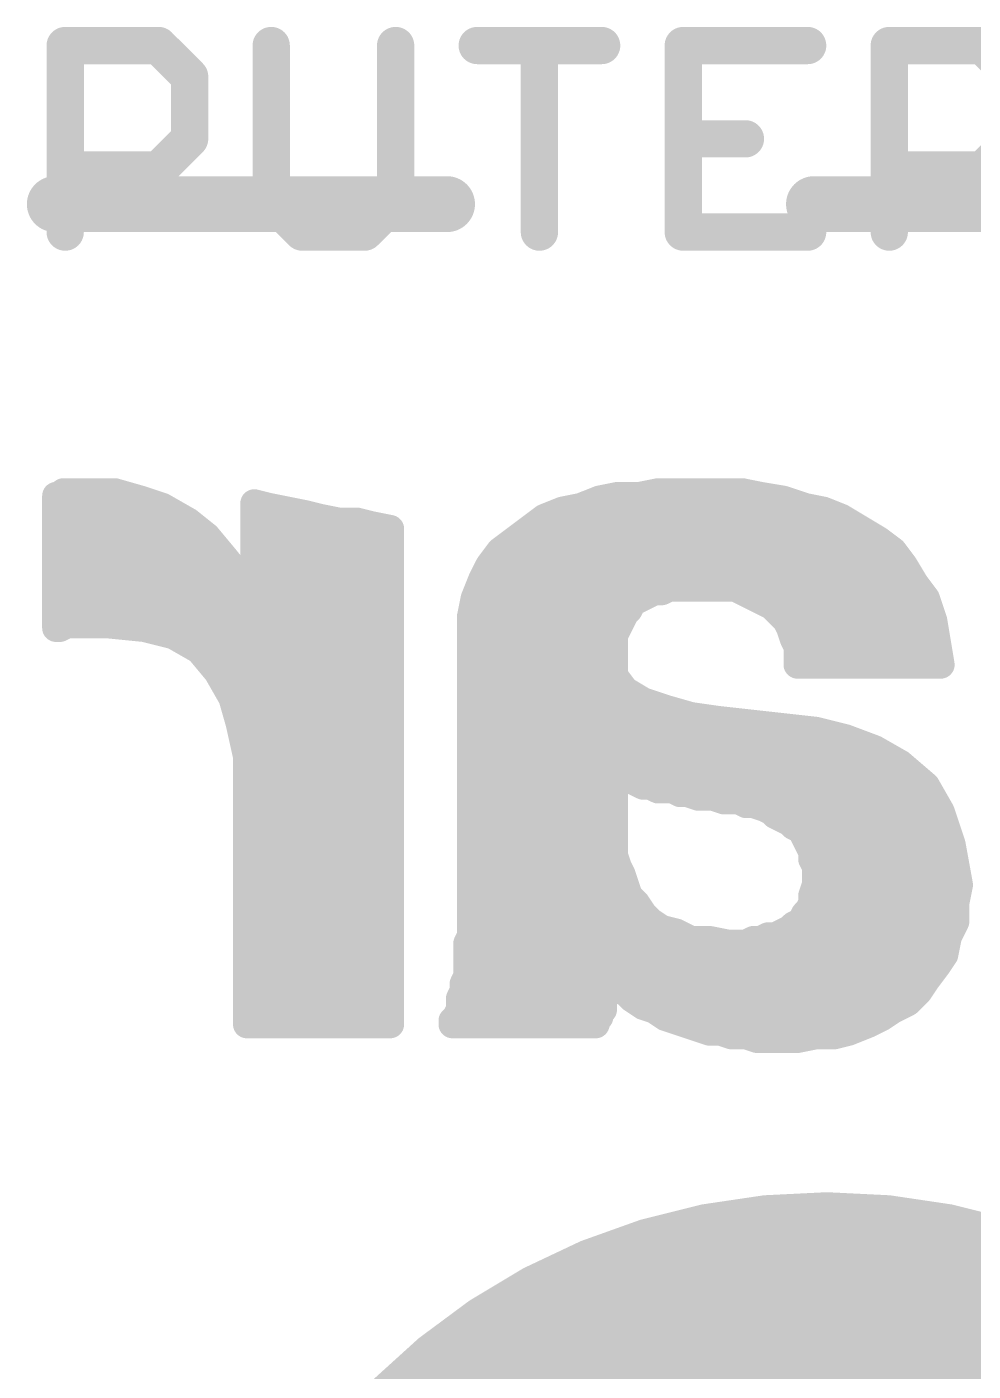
# Model space of a CAD drawing. Extents: x -38 to 69, y -24 to 44.
# Drawn here: x 17.505 to 20.083, y 21.839 to 25.502 of the extents above; entities that cross this region are included whole.
import ezdxf

# ---------------------------------------------------------------- set-up
doc = ezdxf.new("R2010")
doc.units = 0
for name, color, linetype in [('17', 110, 'CONTINUOUS'), ('21', 41, 'CONTINUOUS'), ('22', 40, 'CONTINUOUS'), ('27', 253, 'CONTINUOUS'), ('29', 253, 'CONTINUOUS'), ('30', 253, 'CONTINUOUS')]:
    doc.layers.add(name, color=color, linetype=linetype)

# ---------------------------------------------------------------- blocks, each defined once
blk = doc.blocks.new('ROUNDP')
at = {"const_width": 0.5}
blk.add_lwpolyline([(0, -0.25, 1), (0, 0.25, 1), (0, -0.25)], format="xyb", dxfattribs=at)

msp = doc.modelspace()

# ---------------------------------------------------------------- linework, layer by layer
at = {"layer": '21', "const_width": 0.1524}
for points in [[(18.65, 25.019), (17.5815, 25.019)], [(20.7185, 25.019), (19.65, 25.019)]]:
    msp.add_lwpolyline(points, dxfattribs=at)
at = {"layer": '21', "const_width": 0.0762}
for points in [[(17.5815, 25.0571, 1), (17.5815, 24.9809)], [(18.65, 24.9809, 1), (18.65, 25.0571)], [(19.65, 25.0571, 1), (19.65, 24.9809)]]:
    msp.add_lwpolyline(points, format="xyb", dxfattribs=at)
at = {"layer": '22', "const_width": 0.0762}
for points in [[(17.595, 24.224), (17.585, 24.224)], [(17.585, 24.224), (17.585, 23.864)], [(17.605, 24.234), (17.595, 24.224)], [(17.6026, 24.2316), (17.7534, 24.2316)], [(17.745, 24.234), (17.605, 24.234)], [(17.815, 24.214), (17.745, 24.234)], [(17.875, 24.194), (17.815, 24.214)], [(19.065, 24.214), (19.015, 24.194)], [(19.115, 24.224), (19.065, 24.214)], [(19.175, 24.224), (19.115, 24.224)], [(19.225, 24.234), (19.175, 24.224)], [(19.213, 24.2316), (19.467, 24.2316)], [(19.455, 24.234), (19.225, 24.234)], [(19.505, 24.224), (19.455, 24.234)], [(19.565, 24.214), (19.505, 24.224)], [(19.625, 24.194), (19.565, 24.214)], [(17.945, 24.154), (17.875, 24.194)], [(18.165, 24.194), (18.125, 24.204)], [(18.125, 24.204), (18.125, 23.934)], [(18.215, 24.184), (18.165, 24.194)], [(18.265, 24.174), (18.215, 24.184)], [(18.965, 24.184), (18.915, 24.164)], [(19.015, 24.194), (18.965, 24.184)], [(19.675, 24.184), (19.625, 24.194)], [(19.725, 24.164), (19.675, 24.184)], [(17.585, 24.1554), (17.9426, 24.1554)], [(17.995, 24.114), (17.945, 24.154)], [(18.125, 24.1554), (18.348, 24.1554)], [(18.305, 24.164), (18.265, 24.174)], [(18.355, 24.154), (18.305, 24.164)], [(18.405, 24.154), (18.355, 24.154)], [(18.445, 24.144), (18.405, 24.154)], [(18.495, 24.134), (18.445, 24.144)], [(18.915, 24.164), (18.875, 24.134)], [(18.9035, 24.1554), (19.7393, 24.1554)], [(19.775, 24.134), (19.725, 24.164)], [(18.045, 24.054), (17.995, 24.114)], [(18.495, 23.964), (18.495, 24.134)], [(18.835, 24.104), (18.795, 24.074)], [(18.875, 24.134), (18.835, 24.104)], [(19.825, 24.104), (19.775, 24.134)], [(19.865, 24.074), (19.825, 24.104)], [(17.585, 24.0792), (18.024, 24.0792)], [(18.125, 24.0792), (18.495, 24.0792)], [(18.795, 24.074), (18.765, 24.034)], [(18.8019, 24.0792), (19.8581, 24.0792)], [(19.895, 24.034), (19.865, 24.074)], [(18.085, 24.004), (18.045, 24.054)], [(18.765, 24.034), (18.745, 23.994)], [(19.925, 23.984), (19.895, 24.034)], [(17.585, 24.003), (18.0856, 24.003)], [(18.125, 23.934), (18.085, 24.004)], [(18.125, 24.003), (18.495, 24.003)], [(18.745, 23.994), (18.725, 23.944)], [(18.7495, 24.003), (19.9136, 24.003)], [(18.495, 22.784), (18.495, 23.964)], [(19.195, 23.954), (19.215, 23.964)], [(19.215, 23.964), (19.235, 23.964)], [(19.235, 23.964), (19.255, 23.974)], [(19.255, 23.974), (19.435, 23.974)], [(19.435, 23.974), (19.455, 23.964)], [(19.455, 23.964), (19.475, 23.954)], [(19.955, 23.944), (19.925, 23.984)], [(17.585, 23.9268), (18.495, 23.9268)], [(18.725, 23.944), (18.715, 23.894)], [(18.7216, 23.9268), (19.1514, 23.9268)], [(19.145, 23.914), (19.155, 23.934)], [(19.155, 23.934), (19.175, 23.944)], [(19.175, 23.944), (19.195, 23.954)], [(19.475, 23.954), (19.495, 23.944)], [(19.495, 23.944), (19.515, 23.934)], [(19.515, 23.934), (19.535, 23.924)], [(19.5294, 23.9268), (19.9607, 23.9268)], [(19.535, 23.924), (19.545, 23.914)], [(19.975, 23.884), (19.955, 23.944)], [(18.715, 23.894), (18.715, 23.024)], [(19.115, 23.864), (19.125, 23.884)], [(19.125, 23.884), (19.135, 23.904)], [(19.135, 23.904), (19.145, 23.914)], [(19.545, 23.914), (19.565, 23.894)], [(19.565, 23.894), (19.575, 23.884)], [(19.575, 23.884), (19.585, 23.864)], [(19.985, 23.824), (19.975, 23.884)], [(17.585, 23.864), (17.595, 23.864)], [(17.595, 23.864), (17.615, 23.874)], [(17.615, 23.874), (17.725, 23.874)], [(17.725, 23.874), (17.825, 23.864)], [(17.825, 23.864), (17.905, 23.844)], [(17.8786, 23.8506), (18.495, 23.8506)], [(18.715, 23.8506), (19.1083, 23.8506)], [(19.105, 23.844), (19.115, 23.864)], [(19.585, 23.864), (19.595, 23.834)], [(19.5895, 23.8506), (19.9806, 23.8506)], [(17.905, 23.844), (17.975, 23.804)], [(19.105, 23.734), (19.105, 23.844)], [(19.595, 23.834), (19.605, 23.814)], [(19.605, 23.814), (19.605, 23.764)], [(19.995, 23.764), (19.985, 23.824)], [(17.975, 23.804), (18.025, 23.744)], [(17.9997, 23.7744), (18.495, 23.7744)], [(18.715, 23.7744), (19.105, 23.7744)], [(19.605, 23.7744), (19.9933, 23.7744)], [(18.025, 23.744), (18.065, 23.674)], [(19.605, 23.764), (19.995, 23.764)], [(18.0512, 23.6982), (18.495, 23.6982)], [(18.715, 23.6982), (19.1319, 23.6982)], [(19.135, 23.694), (19.105, 23.734)], [(18.065, 23.674), (18.085, 23.604)], [(19.185, 23.664), (19.135, 23.694)], [(19.245, 23.644), (19.185, 23.664)], [(19.315, 23.624), (19.245, 23.644)], [(18.0799, 23.622), (18.495, 23.622)], [(18.085, 23.604), (18.105, 23.514)], [(18.715, 23.622), (19.3145, 23.622)], [(19.315, 23.624), (19.265, 23.424)], [(19.265, 23.424), (19.315, 23.624)], [(19.3145, 23.622), (19.329, 23.622)], [(19.385, 23.614), (19.315, 23.624)], [(19.475, 23.604), (19.385, 23.614)], [(19.565, 23.594), (19.475, 23.604)], [(19.485, 23.384), (19.565, 23.594)], [(19.565, 23.594), (19.485, 23.384)], [(19.655, 23.584), (19.565, 23.594)], [(19.735, 23.564), (19.655, 23.584)], [(19.815, 23.534), (19.735, 23.564)], [(18.0979, 23.5458), (18.495, 23.5458)], [(18.715, 23.5458), (19.2955, 23.5458)], [(19.2955, 23.5458), (19.5466, 23.5458)], [(19.5466, 23.5458), (19.7835, 23.5458)], [(19.885, 23.494), (19.815, 23.534)], [(18.105, 23.514), (18.105, 22.784)], [(19.955, 23.434), (19.885, 23.494)], [(18.105, 23.4696), (18.495, 23.4696)], [(18.715, 23.4696), (19.105, 23.4696)], [(19.105, 23.244), (19.105, 23.474)], [(19.105, 23.474), (19.115, 23.464)], [(19.1094, 23.4696), (19.2764, 23.4696)], [(19.115, 23.464), (19.125, 23.454)], [(19.125, 23.454), (19.145, 23.454)], [(19.145, 23.454), (19.165, 23.444)], [(19.165, 23.444), (19.185, 23.434)], [(19.2764, 23.4696), (19.5176, 23.4696)], [(19.5176, 23.4696), (19.9135, 23.4696)], [(19.185, 23.434), (19.205, 23.434)], [(19.205, 23.434), (19.225, 23.424)], [(19.225, 23.424), (19.265, 23.424)], [(19.265, 23.424), (19.285, 23.414)], [(19.285, 23.414), (19.305, 23.414)], [(19.305, 23.414), (19.335, 23.404)], [(19.995, 23.364), (19.955, 23.434)], [(18.105, 23.3934), (18.495, 23.3934)], [(18.715, 23.3934), (19.105, 23.3934)], [(19.335, 23.404), (19.375, 23.404)], [(19.375, 23.404), (19.405, 23.394)], [(19.405, 23.394), (19.445, 23.394)], [(19.445, 23.394), (19.465, 23.384)], [(19.4462, 23.3934), (19.4886, 23.3934)], [(19.465, 23.384), (19.485, 23.384)], [(19.485, 23.384), (19.515, 23.374)], [(19.4886, 23.3934), (19.9782, 23.3934)], [(19.515, 23.374), (19.535, 23.364)], [(19.535, 23.364), (19.545, 23.354)], [(19.545, 23.354), (19.565, 23.344)], [(19.565, 23.344), (19.585, 23.334)], [(19.585, 23.334), (19.595, 23.324)], [(20.025, 23.274), (19.995, 23.364)], [(18.105, 23.3172), (18.495, 23.3172)], [(18.715, 23.3172), (19.105, 23.3172)], [(19.595, 23.324), (19.615, 23.314)], [(19.6086, 23.3172), (20.0106, 23.3172)], [(19.615, 23.314), (19.625, 23.294)], [(19.625, 23.294), (19.635, 23.274)], [(19.635, 23.274), (19.645, 23.254)], [(20.045, 23.164), (20.025, 23.274)], [(18.105, 23.241), (18.495, 23.241)], [(18.715, 23.241), (19.106, 23.241)], [(19.115, 23.214), (19.105, 23.244)], [(19.645, 23.254), (19.645, 23.234)], [(19.645, 23.241), (20.031, 23.241)], [(19.645, 23.234), (19.655, 23.214)], [(19.125, 23.194), (19.115, 23.214)], [(19.135, 23.164), (19.125, 23.194)], [(19.655, 23.214), (19.655, 23.164)], [(18.105, 23.1648), (18.495, 23.1648)], [(18.715, 23.1648), (19.1347, 23.1648)], [(19.145, 23.134), (19.135, 23.164)], [(19.655, 23.164), (19.645, 23.134)], [(19.655, 23.1648), (20.0449, 23.1648)], [(20.035, 23.114), (20.045, 23.164)], [(19.165, 23.114), (19.145, 23.134)], [(19.185, 23.084), (19.165, 23.114)], [(19.645, 23.114), (19.635, 23.094)], [(19.645, 23.134), (19.645, 23.114)], [(20.035, 23.064), (20.035, 23.114)], [(18.105, 23.0886), (18.495, 23.0886)], [(18.715, 23.0886), (19.1819, 23.0886)], [(19.205, 23.064), (19.185, 23.084)], [(19.625, 23.084), (19.615, 23.064)], [(19.635, 23.094), (19.625, 23.084)], [(19.6296, 23.0886), (20.035, 23.0886)], [(19.235, 23.044), (19.205, 23.064)], [(19.275, 23.034), (19.235, 23.044)], [(19.585, 23.044), (19.565, 23.034)], [(19.595, 23.054), (19.585, 23.044)], [(19.615, 23.064), (19.595, 23.054)], [(20.015, 23.024), (20.035, 23.064)], [(18.105, 23.0124), (18.495, 23.0124)], [(18.715, 23.024), (18.705, 23.004)], [(18.705, 23.004), (18.705, 22.914)], [(18.7092, 23.0124), (19.373, 23.0124)], [(19.315, 23.014), (19.275, 23.034)], [(19.365, 23.014), (19.315, 23.014)], [(19.415, 23.004), (19.365, 23.014)], [(19.465, 23.004), (19.415, 23.004)], [(19.485, 23.014), (19.465, 23.004)], [(19.4818, 23.0124), (20.0127, 23.0124)], [(19.505, 23.014), (19.485, 23.014)], [(19.525, 23.024), (19.505, 23.014)], [(19.545, 23.024), (19.525, 23.024)], [(19.565, 23.034), (19.545, 23.024)], [(20.005, 22.974), (20.015, 23.024)], [(19.985, 22.944), (20.005, 22.974)], [(18.105, 22.9362), (18.495, 22.9362)], [(18.705, 22.9362), (19.9792, 22.9362)], [(19.955, 22.904), (19.985, 22.944)], [(18.705, 22.914), (18.695, 22.894)], [(18.695, 22.894), (18.695, 22.874)], [(19.085, 22.864), (19.085, 22.924)], [(19.085, 22.924), (19.105, 22.894)], [(19.105, 22.894), (19.135, 22.874)], [(19.935, 22.874), (19.955, 22.904)], [(18.105, 22.86), (18.495, 22.86)], [(18.695, 22.874), (18.685, 22.854)], [(18.688, 22.86), (19.081, 22.86)], [(19.075, 22.854), (19.085, 22.864)], [(19.135, 22.874), (19.155, 22.854)], [(19.149, 22.86), (19.921, 22.86)], [(19.905, 22.844), (19.935, 22.874)], [(18.685, 22.824), (18.675, 22.804)], [(18.685, 22.854), (18.685, 22.824)], [(19.065, 22.814), (19.075, 22.824)], [(19.075, 22.824), (19.075, 22.854)], [(19.155, 22.854), (19.185, 22.834)], [(19.185, 22.834), (19.215, 22.824)], [(19.215, 22.824), (19.245, 22.804)], [(19.835, 22.804), (19.865, 22.824)], [(19.865, 22.824), (19.905, 22.844)], [(18.105, 22.784), (18.495, 22.784)], [(18.675, 22.804), (18.665, 22.794)], [(18.665, 22.794), (18.665, 22.784)], [(18.665, 22.784), (19.055, 22.784)], [(19.055, 22.794), (19.065, 22.804)], [(19.055, 22.784), (19.055, 22.794)], [(19.065, 22.804), (19.065, 22.814)], [(19.245, 22.804), (19.275, 22.794)], [(19.275, 22.794), (19.305, 22.784)], [(19.305, 22.784), (19.335, 22.774)], [(19.3056, 22.7838), (19.7945, 22.7838)], [(19.745, 22.764), (19.795, 22.784)], [(19.795, 22.784), (19.835, 22.804)], [(19.335, 22.774), (19.365, 22.764)], [(19.365, 22.764), (19.395, 22.764)], [(19.395, 22.764), (19.425, 22.754)], [(19.425, 22.754), (19.465, 22.754)], [(19.465, 22.754), (19.495, 22.744)], [(19.605, 22.744), (19.655, 22.754)], [(19.655, 22.754), (19.705, 22.754)], [(19.705, 22.754), (19.745, 22.764)], [(19.495, 22.744), (19.605, 22.744)]]:
    msp.add_lwpolyline(points, dxfattribs=at)
at = {"layer": '22', "const_width": 0.0381}
for points in [[(17.585, 24.2431, 1), (17.585, 24.205)], [(17.6041, 24.224, 1), (17.566, 24.224)], [(17.5815, 24.2375, 1), (17.6085, 24.2105)], [(17.6026, 24.2507, 1), (17.6026, 24.2126)], [(17.605, 24.2531, 1), (17.605, 24.215)], [(17.6185, 24.2205, 1), (17.5915, 24.2475)], [(17.595, 24.205, 1), (17.595, 24.2431)], [(17.7502, 24.2523, 1), (17.7398, 24.2157)], [(17.745, 24.215, 1), (17.745, 24.2531)], [(17.7534, 24.2126, 1), (17.7534, 24.2507)], [(17.821, 24.2321, 1), (17.809, 24.1959)], [(17.8098, 24.1957, 1), (17.8202, 24.2323)], [(19.0613, 24.2327, 1), (19.0687, 24.1953)], [(19.0721, 24.1963, 1), (19.0579, 24.2317)], [(19.115, 24.2431, 1), (19.115, 24.205)], [(19.1187, 24.2053, 1), (19.1113, 24.2427)], [(19.1713, 24.2427, 1), (19.1787, 24.2053)], [(19.175, 24.205, 1), (19.175, 24.2431)], [(19.213, 24.2507, 1), (19.213, 24.2126)], [(19.225, 24.2531, 1), (19.225, 24.215)], [(19.2287, 24.2153, 1), (19.2213, 24.2527)], [(19.4587, 24.2527, 1), (19.4513, 24.2153)], [(19.455, 24.215, 1), (19.455, 24.2531)], [(19.467, 24.2126, 1), (19.467, 24.2507)], [(19.5081, 24.2428, 1), (19.5019, 24.2052)], [(19.5013, 24.2053, 1), (19.5087, 24.2427)], [(19.571, 24.2321, 1), (19.559, 24.1959)], [(19.5619, 24.1952, 1), (19.5681, 24.2328)], [(17.8845, 24.2105, 1), (17.8655, 24.1775)], [(17.869, 24.1759, 1), (17.881, 24.2121)], [(18.1441, 24.204, 1), (18.1059, 24.204)], [(18.1296, 24.2225, 1), (18.1204, 24.1855)], [(18.1687, 24.2127, 1), (18.1613, 24.1753)], [(18.1604, 24.1755, 1), (18.1696, 24.2125)], [(18.2187, 24.2027, 1), (18.2113, 24.1653)], [(18.2113, 24.1653, 1), (18.2187, 24.2027)], [(18.9613, 24.2027, 1), (18.9687, 24.1653)], [(18.9721, 24.1663, 1), (18.9579, 24.2017)], [(19.0079, 24.2117, 1), (19.0221, 24.1763)], [(19.0187, 24.1753, 1), (19.0113, 24.2127)], [(19.6287, 24.2127, 1), (19.6213, 24.1753)], [(19.619, 24.1759, 1), (19.631, 24.2121)], [(19.6821, 24.2017, 1), (19.6679, 24.1663)], [(19.6713, 24.1653, 1), (19.6787, 24.2027)], [(17.585, 24.1745, 1), (17.585, 24.1364)], [(17.9569, 24.1689, 1), (17.9331, 24.1391)], [(17.9355, 24.1375, 1), (17.9545, 24.1705)], [(17.9426, 24.1364, 1), (17.9426, 24.1745)], [(18.125, 24.1745, 1), (18.125, 24.1364)], [(18.2696, 24.1925, 1), (18.2604, 24.1555)], [(18.2613, 24.1553, 1), (18.2687, 24.1927)], [(18.3087, 24.1827, 1), (18.3013, 24.1453)], [(18.3004, 24.1455, 1), (18.3096, 24.1825)], [(18.355, 24.173, 1), (18.355, 24.1349)], [(18.348, 24.1364, 1), (18.348, 24.1745)], [(18.3513, 24.1353, 1), (18.3587, 24.1727)], [(18.4096, 24.1725, 1), (18.4004, 24.1355)], [(18.405, 24.1349, 1), (18.405, 24.173)], [(18.4487, 24.1627, 1), (18.4413, 24.1253)], [(18.4404, 24.1255, 1), (18.4496, 24.1625)], [(18.9035, 24.1745, 1), (18.9035, 24.1364)], [(18.9079, 24.1817, 1), (18.9221, 24.1463)], [(18.9264, 24.1488, 1), (18.9036, 24.1792)], [(19.7348, 24.1803, 1), (19.7152, 24.1477)], [(19.7179, 24.1463, 1), (19.7321, 24.1817)], [(19.7393, 24.1364, 1), (19.7393, 24.1745)], [(18.0096, 24.1262, 1), (17.9804, 24.1018)], [(17.9831, 24.0991, 1), (18.0069, 24.1289)], [(18.5141, 24.134, 1), (18.476, 24.134)], [(18.4913, 24.1153, 1), (18.4987, 24.1527)], [(18.8464, 24.0888, 1), (18.8236, 24.1192)], [(18.8636, 24.1492, 1), (18.8864, 24.1188)], [(18.8864, 24.1188, 1), (18.8636, 24.1492)], [(19.7848, 24.1503, 1), (19.7652, 24.1177)], [(19.7652, 24.1177, 1), (19.7848, 24.1503)], [(19.8364, 24.1192, 1), (19.8136, 24.0888)], [(19.8152, 24.0877, 1), (19.8348, 24.1203)], [(17.585, 24.0983, 1), (17.585, 24.0602)], [(18.024, 24.0602, 1), (18.024, 24.0983)], [(18.125, 24.0983, 1), (18.125, 24.0602)], [(18.495, 24.0602, 1), (18.495, 24.0983)], [(18.7836, 24.0892, 1), (18.8064, 24.0588)], [(18.8102, 24.0626, 1), (18.7798, 24.0854)], [(18.8019, 24.0983, 1), (18.8019, 24.0602)], [(18.8236, 24.1192, 1), (18.8464, 24.0888)], [(19.8802, 24.0854, 1), (19.8498, 24.0626)], [(19.8536, 24.0588, 1), (19.8764, 24.0892)], [(19.8581, 24.0602, 1), (19.8581, 24.0983)], [(18.0599, 24.0659, 1), (18.0301, 24.0421)], [(18.0304, 24.0418, 1), (18.0596, 24.0662)], [(18.782, 24.0255, 1), (18.748, 24.0425)], [(19.9113, 24.0438, 1), (19.8787, 24.0242)], [(17.585, 24.0221, 1), (17.585, 23.984)], [(18.1015, 24.0135, 1), (18.0685, 23.9945)], [(18.0701, 23.9921, 1), (18.0999, 24.0159)], [(18.0856, 23.984, 1), (18.0856, 24.0221)], [(18.125, 24.0221, 1), (18.125, 23.984)], [(18.495, 23.984, 1), (18.495, 24.0221)], [(18.7627, 23.9869, 1), (18.7273, 24.0011)], [(18.7495, 24.0221, 1), (18.7495, 23.984)], [(18.7498, 24.0454, 1), (18.7802, 24.0226)], [(19.8798, 24.0226, 1), (19.9102, 24.0454)], [(19.9136, 23.984, 1), (19.9136, 24.0221)], [(18.5141, 23.964, 1), (18.476, 23.964)], [(18.728, 24.0025, 1), (18.762, 23.9855)], [(19.215, 23.9831, 1), (19.215, 23.945)], [(19.2235, 23.947, 1), (19.2065, 23.981)], [(19.2265, 23.981, 1), (19.2435, 23.947)], [(19.235, 23.945, 1), (19.235, 23.9831)], [(19.255, 23.9931, 1), (19.255, 23.955)], [(19.2635, 23.957, 1), (19.2465, 23.991)], [(19.4435, 23.991, 1), (19.4265, 23.957)], [(19.435, 23.955, 1), (19.435, 23.9931)], [(19.4635, 23.981, 1), (19.4465, 23.947)], [(19.4465, 23.947, 1), (19.4635, 23.981)], [(19.9402, 23.9954, 1), (19.9098, 23.9726)], [(19.9087, 23.9742, 1), (19.9413, 23.9938)], [(17.585, 23.9459, 1), (17.585, 23.9078)], [(18.1085, 23.9245, 1), (18.1415, 23.9435)], [(18.476, 23.964, 1), (18.5141, 23.964)], [(18.495, 23.9078, 1), (18.495, 23.9459)], [(18.7216, 23.9459, 1), (18.7216, 23.9078)], [(18.7073, 23.9511, 1), (18.7427, 23.9369)], [(18.7437, 23.9403, 1), (18.7063, 23.9477)], [(19.1465, 23.951, 1), (19.1635, 23.917)], [(19.172, 23.9255, 1), (19.138, 23.9425)], [(19.1514, 23.9078, 1), (19.1514, 23.9459)], [(19.1665, 23.961, 1), (19.1835, 23.927)], [(19.1835, 23.927, 1), (19.1665, 23.961)], [(19.1865, 23.971, 1), (19.2035, 23.937)], [(19.2035, 23.937, 1), (19.1865, 23.971)], [(19.4835, 23.971, 1), (19.4665, 23.937)], [(19.4665, 23.937, 1), (19.4835, 23.971)], [(19.5035, 23.961, 1), (19.4865, 23.927)], [(19.4865, 23.927, 1), (19.5035, 23.961)], [(19.5235, 23.951, 1), (19.5065, 23.917)], [(19.5065, 23.917, 1), (19.5235, 23.951)], [(19.5294, 23.9459, 1), (19.5294, 23.9078)], [(19.5485, 23.9375, 1), (19.5215, 23.9105)], [(19.5265, 23.907, 1), (19.5435, 23.941)], [(19.9731, 23.95, 1), (19.9369, 23.938)], [(19.9398, 23.9326, 1), (19.9702, 23.9554)], [(19.9607, 23.9078, 1), (19.9607, 23.9459)], [(18.1059, 23.934, 1), (18.1441, 23.934)], [(18.734, 23.894, 1), (18.6959, 23.894)], [(19.142, 23.8755, 1), (19.108, 23.8925)], [(19.1215, 23.9175, 1), (19.1485, 23.8905)], [(19.152, 23.8955, 1), (19.118, 23.9125)], [(19.128, 23.9225, 1), (19.162, 23.9055)], [(19.1585, 23.9005, 1), (19.1315, 23.9275)], [(19.5585, 23.9275, 1), (19.5315, 23.9005)], [(19.5315, 23.9005, 1), (19.5585, 23.9275)], [(19.5785, 23.9075, 1), (19.5515, 23.8805)], [(19.5515, 23.8805, 1), (19.5785, 23.9075)], [(19.592, 23.8925, 1), (19.558, 23.8755)], [(19.9938, 23.8871, 1), (19.9562, 23.8809)], [(17.585, 23.8831, 1), (17.585, 23.845)], [(17.566, 23.864, 1), (17.6041, 23.864)], [(17.5865, 23.881, 1), (17.6035, 23.847)], [(17.595, 23.845, 1), (17.595, 23.8831)], [(17.615, 23.8931, 1), (17.615, 23.855)], [(17.6235, 23.857, 1), (17.6065, 23.891)], [(17.7269, 23.893, 1), (17.7231, 23.855)], [(17.725, 23.855, 1), (17.725, 23.8931)], [(17.8296, 23.8825, 1), (17.8204, 23.8455)], [(17.8231, 23.845, 1), (17.8269, 23.883)], [(17.8786, 23.8697, 1), (17.8786, 23.8316)], [(18.495, 23.8316, 1), (18.495, 23.8697)], [(18.6963, 23.8977, 1), (18.7337, 23.8903)], [(18.715, 23.8697, 1), (18.715, 23.8316)], [(19.098, 23.8725, 1), (19.132, 23.8555)], [(19.132, 23.8555, 1), (19.098, 23.8725)], [(19.108, 23.8925, 1), (19.142, 23.8755)], [(19.1083, 23.8316, 1), (19.1083, 23.8697)], [(19.5615, 23.8705, 1), (19.5885, 23.8975)], [(19.6031, 23.87, 1), (19.5669, 23.858)], [(19.568, 23.8555, 1), (19.602, 23.8725)], [(19.5895, 23.8697, 1), (19.5895, 23.8316)], [(19.9569, 23.878, 1), (19.9931, 23.89)], [(19.9806, 23.8316, 1), (19.9806, 23.8697)], [(17.9145, 23.8605, 1), (17.8955, 23.8275)], [(17.9004, 23.8255, 1), (17.9096, 23.8625)], [(19.1241, 23.844, 1), (19.086, 23.844)], [(19.088, 23.8525, 1), (19.122, 23.8355)], [(19.612, 23.8425, 1), (19.578, 23.8255)], [(19.5769, 23.828, 1), (19.6131, 23.84)], [(19.6241, 23.814, 1), (19.586, 23.814)], [(20.0038, 23.8271, 1), (19.9662, 23.8209)], [(19.9662, 23.8209, 1), (20.0038, 23.8271)], [(17.9896, 23.8162, 1), (17.9604, 23.7918)], [(17.9655, 23.7875, 1), (17.9845, 23.8205)], [(17.9997, 23.7934, 1), (17.9997, 23.7553)], [(18.495, 23.7553, 1), (18.495, 23.7934)], [(18.715, 23.7934, 1), (18.715, 23.7553)], [(19.105, 23.7553, 1), (19.105, 23.7934)], [(19.605, 23.7934, 1), (19.605, 23.7553)], [(19.588, 23.8055, 1), (19.622, 23.8225)], [(19.9933, 23.7553, 1), (19.9933, 23.7934)], [(18.0415, 23.7535, 1), (18.0085, 23.7345)], [(18.0104, 23.7318, 1), (18.0396, 23.7562)], [(19.605, 23.7831, 1), (19.605, 23.745)], [(19.586, 23.764, 1), (19.6241, 23.764)], [(19.9762, 23.7609, 1), (20.0138, 23.7671)], [(19.995, 23.745, 1), (19.995, 23.7831)], [(18.0512, 23.7172, 1), (18.0512, 23.6791)], [(18.495, 23.6791, 1), (18.495, 23.7172)], [(18.715, 23.7172, 1), (18.715, 23.6791)], [(19.1202, 23.7454, 1), (19.0898, 23.7226)], [(19.086, 23.734, 1), (19.1241, 23.734)], [(19.1319, 23.6791, 1), (19.1319, 23.7172)], [(18.0833, 23.6792, 1), (18.0467, 23.6688)], [(18.0485, 23.6645, 1), (18.0815, 23.6835)], [(19.1448, 23.7103, 1), (19.1252, 23.6777)], [(19.1198, 23.6826, 1), (19.1502, 23.7054)], [(19.191, 23.6821, 1), (19.179, 23.6459)], [(19.1752, 23.6477, 1), (19.1948, 23.6803)], [(19.2502, 23.6623, 1), (19.2398, 23.6257)], [(19.239, 23.6259, 1), (19.251, 23.6621)], [(18.0799, 23.641, 1), (18.0799, 23.6029)], [(18.1036, 23.6081, 1), (18.0664, 23.5999)], [(18.0667, 23.5988, 1), (18.1033, 23.6092)], [(18.495, 23.6029, 1), (18.495, 23.641)], [(18.715, 23.641, 1), (18.715, 23.6029)], [(19.3145, 23.641, 1), (19.3145, 23.6029)], [(19.3177, 23.6429, 1), (19.3123, 23.6051)], [(19.3335, 23.6194, 1), (19.2965, 23.6286)], [(19.3335, 23.6194, 1), (19.2965, 23.6286)], [(19.3098, 23.6057, 1), (19.3202, 23.6423)], [(19.3145, 23.6029, 1), (19.3145, 23.641)], [(19.329, 23.6029, 1), (19.329, 23.641)], [(19.3871, 23.6329, 1), (19.3829, 23.5951)], [(19.3823, 23.5951, 1), (19.3877, 23.6329)], [(19.4771, 23.6229, 1), (19.4729, 23.5851)], [(19.4729, 23.5851, 1), (19.4771, 23.6229)], [(19.5671, 23.6129, 1), (19.5629, 23.5751)], [(19.5828, 23.5872, 1), (19.5472, 23.6008)], [(19.5828, 23.5872, 1), (19.5472, 23.6008)], [(19.5629, 23.5751, 1), (19.5671, 23.6129)], [(19.6596, 23.6025, 1), (19.6504, 23.5655)], [(19.6529, 23.5651, 1), (19.6571, 23.6029)], [(19.7417, 23.5818, 1), (19.7283, 23.5462)], [(19.7304, 23.5455, 1), (19.7396, 23.5825)], [(18.0979, 23.5648, 1), (18.0979, 23.5267)], [(18.495, 23.5267, 1), (18.495, 23.5648)], [(18.715, 23.5648, 1), (18.715, 23.5267)], [(19.2955, 23.5648, 1), (19.2955, 23.5267)], [(19.2955, 23.5267, 1), (19.2955, 23.5648)], [(19.5466, 23.5648, 1), (19.5466, 23.5267)], [(19.5466, 23.5267, 1), (19.5466, 23.5648)], [(19.7835, 23.5267, 1), (19.7835, 23.5648)], [(19.8245, 23.5505, 1), (19.8055, 23.5175)], [(19.8083, 23.5162, 1), (19.8217, 23.5518)], [(18.1241, 23.514, 1), (18.086, 23.514)], [(18.0864, 23.5099, 1), (18.1236, 23.5181)], [(19.8974, 23.5085, 1), (19.8726, 23.4795)], [(19.8755, 23.4775, 1), (19.8945, 23.5105)], [(18.105, 23.4886, 1), (18.105, 23.4505)], [(18.495, 23.4505, 1), (18.495, 23.4886)], [(18.715, 23.4886, 1), (18.715, 23.4505)], [(19.1241, 23.474, 1), (19.086, 23.474)], [(19.1185, 23.4875, 1), (19.0915, 23.4605)], [(19.1094, 23.4886, 1), (19.1094, 23.4505)], [(19.1285, 23.4775, 1), (19.1015, 23.4505)], [(19.1015, 23.4505, 1), (19.1285, 23.4775)], [(19.105, 23.4505, 1), (19.105, 23.4886)], [(19.125, 23.4731, 1), (19.125, 23.435)], [(19.1115, 23.4405, 1), (19.1385, 23.4675)], [(19.1535, 23.471, 1), (19.1365, 23.437)], [(19.145, 23.435, 1), (19.145, 23.4731)], [(19.1735, 23.461, 1), (19.1565, 23.427)], [(19.1565, 23.427, 1), (19.1735, 23.461)], [(19.2764, 23.4886, 1), (19.2764, 23.4505)], [(19.2764, 23.4505, 1), (19.2764, 23.4886)], [(19.5176, 23.4886, 1), (19.5176, 23.4505)], [(19.5176, 23.4505, 1), (19.5176, 23.4886)], [(19.9135, 23.4505, 1), (19.9135, 23.4886)], [(19.185, 23.4531, 1), (19.185, 23.415)], [(19.1765, 23.417, 1), (19.1935, 23.451)], [(19.2135, 23.451, 1), (19.1965, 23.417)], [(19.205, 23.415, 1), (19.205, 23.4531)], [(19.225, 23.443, 1), (19.225, 23.4049)], [(19.2165, 23.407, 1), (19.2335, 23.441)], [(19.2735, 23.441, 1), (19.2565, 23.407)], [(19.2465, 23.4286, 1), (19.2835, 23.4194)], [(19.2465, 23.4286, 1), (19.2835, 23.4194)], [(19.265, 23.4049, 1), (19.265, 23.443)], [(19.285, 23.4331, 1), (19.285, 23.395)], [(19.2765, 23.397, 1), (19.2935, 23.431)], [(19.311, 23.4321, 1), (19.299, 23.3959)], [(19.305, 23.395, 1), (19.305, 23.4331)], [(19.9715, 23.4435, 1), (19.9385, 23.4245)], [(19.9426, 23.4195, 1), (19.9674, 23.4485)], [(18.105, 23.4124, 1), (18.105, 23.3743)], [(18.495, 23.3743, 1), (18.495, 23.4124)], [(18.715, 23.4124, 1), (18.715, 23.3743)], [(19.105, 23.3743, 1), (19.105, 23.4124)], [(19.335, 23.423, 1), (19.335, 23.3849)], [(19.329, 23.3859, 1), (19.341, 23.4221)], [(19.381, 23.4221, 1), (19.369, 23.3859)], [(19.375, 23.3849, 1), (19.375, 23.423)], [(19.405, 23.4131, 1), (19.405, 23.375)], [(19.399, 23.3759, 1), (19.411, 23.4121)], [(19.4535, 23.411, 1), (19.4365, 23.377)], [(19.4462, 23.4124, 1), (19.4462, 23.3743)], [(19.445, 23.375, 1), (19.445, 23.4131)], [(19.465, 23.4031, 1), (19.465, 23.365)], [(19.4565, 23.367, 1), (19.4735, 23.401)], [(19.491, 23.4021, 1), (19.479, 23.3659)], [(19.4672, 23.3908, 1), (19.5028, 23.3772)], [(19.4672, 23.3908, 1), (19.5028, 23.3772)], [(19.4886, 23.4124, 1), (19.4886, 23.3743)], [(19.485, 23.365, 1), (19.485, 23.4031)], [(19.4886, 23.3743, 1), (19.4886, 23.4124)], [(19.5235, 23.391, 1), (19.5065, 23.357)], [(19.509, 23.3559, 1), (19.521, 23.3921)], [(19.9782, 23.3743, 1), (19.9782, 23.4124)], [(19.5485, 23.3775, 1), (19.5215, 23.3505)], [(19.5535, 23.371, 1), (19.5365, 23.337)], [(19.5265, 23.347, 1), (19.5435, 23.381)], [(19.5315, 23.3405, 1), (19.5585, 23.3675)], [(19.5735, 23.361, 1), (19.5565, 23.327)], [(19.5565, 23.327, 1), (19.5735, 23.361)], [(19.5985, 23.3475, 1), (19.5715, 23.3205)], [(19.5765, 23.317, 1), (19.5935, 23.351)], [(20.0131, 23.37, 1), (19.9769, 23.358)], [(19.9785, 23.3545, 1), (20.0115, 23.3735)], [(18.105, 23.3362, 1), (18.105, 23.2981)], [(18.495, 23.2981, 1), (18.495, 23.3362)], [(18.715, 23.3362, 1), (18.715, 23.2981)], [(19.105, 23.2981, 1), (19.105, 23.3362)], [(19.6035, 23.341, 1), (19.5865, 23.307)], [(19.5815, 23.3105, 1), (19.6085, 23.3375)], [(19.6086, 23.3362, 1), (19.6086, 23.2981)], [(19.632, 23.3225, 1), (19.598, 23.3055)], [(19.6065, 23.297, 1), (19.6235, 23.331)], [(20.0106, 23.2981, 1), (20.0106, 23.3362)], [(19.642, 23.3025, 1), (19.608, 23.2855)], [(19.608, 23.2855, 1), (19.642, 23.3025)], [(19.652, 23.2825, 1), (19.618, 23.2655)], [(19.618, 23.2655, 1), (19.652, 23.2825)], [(20.0437, 23.2774, 1), (20.0063, 23.2706)], [(20.0069, 23.268, 1), (20.0431, 23.28)], [(18.105, 23.26, 1), (18.105, 23.2219)], [(18.495, 23.2219, 1), (18.495, 23.26)], [(18.715, 23.26, 1), (18.715, 23.2219)], [(19.1231, 23.25, 1), (19.0869, 23.238)], [(19.086, 23.244, 1), (19.1241, 23.244)], [(19.106, 23.2219, 1), (19.106, 23.26)], [(19.664, 23.254, 1), (19.6259, 23.254)], [(19.645, 23.26, 1), (19.645, 23.2219)], [(19.662, 23.2425, 1), (19.628, 23.2255)], [(19.628, 23.2455, 1), (19.662, 23.2625)], [(20.031, 23.2219, 1), (20.031, 23.26)], [(19.132, 23.2225, 1), (19.098, 23.2055)], [(19.0969, 23.208, 1), (19.1331, 23.22)], [(19.1431, 23.2, 1), (19.1069, 23.188)], [(19.6259, 23.234, 1), (19.664, 23.234)], [(19.6741, 23.214, 1), (19.636, 23.214)], [(19.638, 23.2055, 1), (19.672, 23.2225)], [(18.105, 23.1838, 1), (18.105, 23.1457)], [(18.495, 23.1457, 1), (18.495, 23.1838)], [(18.715, 23.1838, 1), (18.715, 23.1457)], [(19.108, 23.1855, 1), (19.142, 23.2025)], [(19.1531, 23.17, 1), (19.1169, 23.158)], [(19.1169, 23.158, 1), (19.1531, 23.17)], [(19.1347, 23.1457, 1), (19.1347, 23.1838)], [(19.655, 23.1838, 1), (19.655, 23.1457)], [(19.6731, 23.158, 1), (19.6369, 23.17)], [(20.0637, 23.1603, 1), (20.0263, 23.1677)], [(20.0449, 23.1457, 1), (20.0449, 23.1838)], [(19.1585, 23.1475, 1), (19.1315, 23.1205)], [(19.1269, 23.128, 1), (19.1631, 23.14)], [(19.1809, 23.1246, 1), (19.1491, 23.1034)], [(19.664, 23.134, 1), (19.6259, 23.134)], [(19.6269, 23.14, 1), (19.6631, 23.128)], [(19.662, 23.1055, 1), (19.628, 23.1225)], [(19.636, 23.164, 1), (19.6741, 23.164)], [(20.0541, 23.114, 1), (20.016, 23.114)], [(20.0263, 23.1606, 1), (20.0637, 23.1674)], [(18.105, 23.1076, 1), (18.105, 23.0695)], [(18.495, 23.0695, 1), (18.495, 23.1076)], [(18.715, 23.1076, 1), (18.715, 23.0695)], [(19.1515, 23.1005, 1), (19.1785, 23.1275)], [(19.1985, 23.0975, 1), (19.1715, 23.0705)], [(19.1691, 23.0734, 1), (19.2009, 23.0946)], [(19.1819, 23.0695, 1), (19.1819, 23.1076)], [(19.6115, 23.0975, 1), (19.6385, 23.0705)], [(19.642, 23.0755, 1), (19.608, 23.0925)], [(19.6296, 23.1076, 1), (19.6296, 23.0695)], [(19.618, 23.1025, 1), (19.652, 23.0855)], [(19.6485, 23.0805, 1), (19.6215, 23.1075)], [(19.6259, 23.114, 1), (19.664, 23.114)], [(20.0163, 23.1177, 1), (20.0537, 23.1103)], [(20.035, 23.0695, 1), (20.035, 23.1076)], [(19.2156, 23.0799, 1), (19.1944, 23.0481)], [(19.1915, 23.0505, 1), (19.2185, 23.0775)], [(19.2396, 23.0625, 1), (19.2304, 23.0255)], [(19.2244, 23.0281, 1), (19.2456, 23.0599)], [(19.5865, 23.071, 1), (19.6035, 23.037)], [(19.5935, 23.027, 1), (19.5765, 23.061)], [(19.6085, 23.0405, 1), (19.5815, 23.0675)], [(19.598, 23.0725, 1), (19.632, 23.0555)], [(19.6235, 23.047, 1), (19.6065, 23.081)], [(20.016, 23.064, 1), (20.0541, 23.064)], [(20.052, 23.0555, 1), (20.018, 23.0725)], [(18.105, 23.0314, 1), (18.105, 22.9933)], [(18.495, 22.9933, 1), (18.495, 23.0314)], [(18.7241, 23.004, 1), (18.686, 23.004)], [(18.7092, 23.0314, 1), (18.7092, 22.9933)], [(18.6959, 23.024, 1), (18.734, 23.024)], [(18.732, 23.0155, 1), (18.698, 23.0325)], [(19.2835, 23.051, 1), (19.2665, 23.017)], [(19.2704, 23.0155, 1), (19.2796, 23.0525)], [(19.315, 23.033, 1), (19.315, 22.9949)], [(19.3065, 22.997, 1), (19.3235, 23.031)], [(19.3687, 23.0327, 1), (19.3613, 22.9953)], [(19.365, 22.9949, 1), (19.365, 23.033)], [(19.373, 22.9933, 1), (19.373, 23.0314)], [(19.415, 23.0231, 1), (19.415, 22.985)], [(19.4113, 22.9853, 1), (19.4187, 23.0227)], [(19.4818, 23.0314, 1), (19.4818, 22.9933)], [(19.465, 22.985, 1), (19.465, 23.0231)], [(19.485, 23.033, 1), (19.485, 22.9949)], [(19.4935, 22.997, 1), (19.4765, 23.031)], [(19.4965, 23.031, 1), (19.5135, 22.997)], [(19.505, 22.9949, 1), (19.505, 23.033)], [(19.525, 23.0431, 1), (19.525, 23.005)], [(19.5335, 23.007, 1), (19.5165, 23.041)], [(19.5365, 23.041, 1), (19.5535, 23.007)], [(19.545, 23.005, 1), (19.545, 23.0431)], [(19.5565, 23.051, 1), (19.5735, 23.017)], [(19.5735, 23.017, 1), (19.5565, 23.051)], [(19.5715, 23.0575, 1), (19.5985, 23.0305)], [(19.998, 23.0325, 1), (20.032, 23.0155)], [(20.0337, 23.0203, 1), (19.9963, 23.0277)], [(20.0127, 22.9933, 1), (20.0127, 23.0314)], [(18.688, 23.0125, 1), (18.722, 22.9955)], [(19.4565, 23.021, 1), (19.4735, 22.987)], [(20.0209, 22.9634, 1), (19.9891, 22.9846)], [(18.105, 22.9552, 1), (18.105, 22.9171)], [(18.495, 22.9171, 1), (18.495, 22.9552)], [(18.705, 22.9552, 1), (18.705, 22.9171)], [(19.9691, 22.9546, 1), (20.0009, 22.9334)], [(20.0002, 22.9326, 1), (19.9698, 22.9554)], [(19.9792, 22.9171, 1), (19.9792, 22.9552)], [(19.9863, 22.9777, 1), (20.0237, 22.9703)], [(18.7141, 22.894, 1), (18.676, 22.894)], [(18.686, 22.914, 1), (18.7241, 22.914)], [(18.722, 22.9055, 1), (18.688, 22.9225)], [(19.1009, 22.9346, 1), (19.0691, 22.9134)], [(19.1041, 22.924, 1), (19.066, 22.924)], [(19.1156, 22.9099, 1), (19.0944, 22.8781)], [(19.9398, 22.9154, 1), (19.9702, 22.8926)], [(19.9709, 22.8934, 1), (19.9391, 22.9146)], [(18.105, 22.879, 1), (18.105, 22.8409)], [(18.495, 22.8409, 1), (18.495, 22.879)], [(18.688, 22.879, 1), (18.688, 22.8409)], [(18.678, 22.9025, 1), (18.712, 22.8855)], [(18.712, 22.8655, 1), (18.678, 22.8825)], [(19.0985, 22.8505, 1), (19.0715, 22.8775)], [(19.081, 22.8409, 1), (19.081, 22.879)], [(19.0891, 22.8834, 1), (19.1209, 22.9046)], [(19.1485, 22.8875, 1), (19.1215, 22.8605)], [(19.1244, 22.8581, 1), (19.1456, 22.8899)], [(19.149, 22.879, 1), (19.149, 22.8409)], [(19.9191, 22.8846, 1), (19.9509, 22.8634)], [(19.921, 22.8409, 1), (19.921, 22.879)], [(19.9485, 22.8605, 1), (19.9215, 22.8875)], [(18.668, 22.8625, 1), (18.702, 22.8455)], [(18.7041, 22.854, 1), (18.666, 22.854)], [(18.702, 22.8155, 1), (18.668, 22.8325)], [(18.676, 22.874, 1), (18.7141, 22.874)], [(19.094, 22.854, 1), (19.0559, 22.854)], [(19.0615, 22.8675, 1), (19.0885, 22.8405)], [(19.0885, 22.8105, 1), (19.0615, 22.8375)], [(19.066, 22.864, 1), (19.1041, 22.864)], [(19.1656, 22.8699, 1), (19.1444, 22.8381)], [(19.1415, 22.8405, 1), (19.1685, 22.8675)], [(19.191, 22.8521, 1), (19.179, 22.8159)], [(19.1744, 22.8181, 1), (19.1956, 22.8499)], [(19.2256, 22.8399, 1), (19.2044, 22.8081)], [(19.209, 22.8059, 1), (19.221, 22.8421)], [(19.8565, 22.841, 1), (19.8735, 22.807)], [(19.8756, 22.8081, 1), (19.8544, 22.8399)], [(19.8915, 22.8575, 1), (19.9185, 22.8305)], [(19.9135, 22.827, 1), (19.8965, 22.861)], [(18.105, 22.8031, 1), (18.105, 22.765)], [(18.495, 22.765, 1), (18.495, 22.8031)], [(18.684, 22.794, 1), (18.6459, 22.794)], [(18.6515, 22.8075, 1), (18.6785, 22.7805)], [(18.665, 22.8031, 1), (18.665, 22.765)], [(18.658, 22.8125, 1), (18.692, 22.7955)], [(18.6885, 22.7905, 1), (18.6615, 22.8175)], [(18.666, 22.824, 1), (18.7041, 22.824)], [(19.074, 22.794, 1), (19.0359, 22.794)], [(19.0415, 22.8075, 1), (19.0685, 22.7805)], [(19.0841, 22.814, 1), (19.046, 22.814)], [(19.0515, 22.8275, 1), (19.0785, 22.8005)], [(19.046, 22.804, 1), (19.0841, 22.804)], [(19.0785, 22.7905, 1), (19.0515, 22.8175)], [(19.055, 22.765, 1), (19.055, 22.8031)], [(19.0559, 22.824, 1), (19.094, 22.824)], [(19.251, 22.8221, 1), (19.239, 22.7859)], [(19.2344, 22.7881, 1), (19.2556, 22.8199)], [(19.281, 22.8121, 1), (19.269, 22.7759)], [(19.269, 22.7759, 1), (19.281, 22.8121)], [(19.311, 22.8021, 1), (19.299, 22.7659)], [(19.3056, 22.8028, 1), (19.3056, 22.7647)], [(19.299, 22.7659, 1), (19.311, 22.8021)], [(19.8021, 22.7663, 1), (19.7879, 22.8017)], [(19.7945, 22.7647, 1), (19.7945, 22.8028)], [(19.8244, 22.8199, 1), (19.8456, 22.7881)], [(19.8435, 22.787, 1), (19.8265, 22.821)], [(18.086, 22.784, 1), (18.1241, 22.784)], [(18.476, 22.784, 1), (18.5141, 22.784)], [(18.6459, 22.784, 1), (18.684, 22.784)], [(19.0359, 22.784, 1), (19.074, 22.784)], [(19.341, 22.7921, 1), (19.329, 22.7559)], [(19.329, 22.7559, 1), (19.341, 22.7921)], [(19.365, 22.783, 1), (19.365, 22.7449)], [(19.359, 22.7459, 1), (19.371, 22.7821)], [(19.401, 22.7821, 1), (19.389, 22.7459)], [(19.395, 22.7449, 1), (19.395, 22.783)], [(19.425, 22.7731, 1), (19.425, 22.735)], [(19.419, 22.7359, 1), (19.431, 22.7721)], [(19.471, 22.7721, 1), (19.459, 22.7359)], [(19.465, 22.735, 1), (19.465, 22.7731)], [(19.655, 22.7731, 1), (19.655, 22.735)], [(19.6587, 22.7353, 1), (19.6513, 22.7727)], [(19.7004, 22.7725, 1), (19.7096, 22.7355)], [(19.705, 22.735, 1), (19.705, 22.7731)], [(19.7379, 22.7817, 1), (19.7521, 22.7463)], [(19.7496, 22.7455, 1), (19.7404, 22.7825)], [(19.7865, 22.801, 1), (19.8035, 22.767)], [(19.495, 22.763, 1), (19.495, 22.7249)], [(19.489, 22.7259, 1), (19.501, 22.7621)], [(19.6013, 22.7627, 1), (19.6087, 22.7253)], [(19.605, 22.7249, 1), (19.605, 22.763)]]:
    msp.add_lwpolyline(points, format="xyb", dxfattribs=at)
at = {"layer": '27', "const_width": 0.1016}
for points in [[(17.6097, 24.9428), (17.6097, 25.4512)], [(17.6097, 25.4512), (17.8639, 25.4512)], [(17.8639, 25.4512), (17.9487, 25.3665)], [(18.171, 25.4512), (18.171, 25.0275)], [(18.51, 25.0275), (18.51, 25.4512)], [(18.7323, 25.4512), (19.0713, 25.4512)], [(18.9018, 24.9428), (18.9018, 25.4512)], [(19.6326, 25.4512), (19.2937, 25.4512)], [(19.2937, 25.4512), (19.2937, 24.9428)], [(19.855, 24.9428), (19.855, 25.4512)], [(19.855, 25.4512), (20.1092, 25.4512)], [(20.1092, 25.4512), (20.1939, 25.3665)], [(17.9487, 25.3665), (17.9487, 25.197)], [(17.9487, 25.197), (17.8639, 25.1123)], [(19.2937, 25.197), (19.4631, 25.197)], [(20.1939, 25.197), (20.1092, 25.1123)], [(17.8639, 25.1123), (17.6097, 25.1123)], [(20.1092, 25.1123), (19.855, 25.1123)], [(20.0244, 25.1123), (20.1939, 24.9428)], [(18.171, 25.0275), (18.2558, 24.9428)], [(18.4253, 24.9428), (18.51, 25.0275)], [(18.2558, 24.9428), (18.4253, 24.9428)], [(19.2937, 24.9428), (19.6326, 24.9428)]]:
    msp.add_lwpolyline(points, dxfattribs=at)
at = {"layer": '27', "const_width": 0.0508}
for points in [[(17.6351, 25.4512, 1), (17.5843, 25.4512)], [(17.6097, 25.4766, 1), (17.6097, 25.4258)], [(17.8819, 25.4692, 1), (17.846, 25.4333)], [(17.8639, 25.4258, 1), (17.8639, 25.4766)], [(18.1964, 25.4512, 1), (18.1456, 25.4512)], [(18.5354, 25.4512, 1), (18.4846, 25.4512)], [(18.7323, 25.4766, 1), (18.7323, 25.4258)], [(18.9272, 25.4512, 1), (18.8764, 25.4512)], [(19.0713, 25.4258, 1), (19.0713, 25.4766)], [(19.2937, 25.4766, 1), (19.2937, 25.4258)], [(19.3191, 25.4512, 1), (19.2683, 25.4512)], [(19.6326, 25.4258, 1), (19.6326, 25.4766)], [(19.8804, 25.4512, 1), (19.8296, 25.4512)], [(19.855, 25.4766, 1), (19.855, 25.4258)], [(20.1271, 25.4692, 1), (20.0912, 25.4333)], [(17.9741, 25.3665, 1), (17.9233, 25.3665)], [(17.9307, 25.3485, 1), (17.9666, 25.3845)], [(17.9666, 25.1791, 1), (17.9307, 25.215)], [(19.2937, 25.2224, 1), (19.2937, 25.1716)], [(19.4631, 25.1716, 1), (19.4631, 25.2224)], [(17.9233, 25.197, 1), (17.9741, 25.197)], [(17.6097, 25.1377, 1), (17.6097, 25.0869)], [(17.846, 25.1302, 1), (17.8819, 25.0943)], [(17.8639, 25.0869, 1), (17.8639, 25.1377)], [(19.855, 25.1377, 1), (19.855, 25.0869)], [(20.0424, 25.1302, 1), (20.0065, 25.0943)], [(20.0912, 25.1302, 1), (20.1271, 25.0943)], [(18.189, 25.0455, 1), (18.1531, 25.0096)], [(18.528, 25.0096, 1), (18.492, 25.0455)], [(18.1456, 25.0275, 1), (18.1964, 25.0275)], [(18.4846, 25.0275, 1), (18.5354, 25.0275)], [(18.2558, 24.9682, 1), (18.2558, 24.9174)], [(18.2378, 24.9248, 1), (18.2737, 24.9608)], [(18.4073, 24.9608, 1), (18.4432, 24.9248)], [(18.4253, 24.9174, 1), (18.4253, 24.9682)], [(19.2937, 24.9682, 1), (19.2937, 24.9174)], [(19.6326, 24.9174, 1), (19.6326, 24.9682)], [(17.5843, 24.9428, 1), (17.6351, 24.9428)], [(18.8764, 24.9428, 1), (18.9272, 24.9428)], [(19.2683, 24.9428, 1), (19.3191, 24.9428)], [(19.8296, 24.9428, 1), (19.8804, 24.9428)]]:
    msp.add_lwpolyline(points, format="xyb", dxfattribs=at)

# ---------------------------------------------------------------- block references
at = {"layer": '17', "xscale": 3.302, "yscale": 3.302}
msp.add_blockref('ROUNDP', (19.685, 20.574), dxfattribs=at)
msp.add_blockref('ROUNDP', (19.685, 20.574), dxfattribs=at)
at = {"layer": '29', "xscale": 3.5052, "yscale": 3.5052}
msp.add_blockref('ROUNDP', (19.685, 20.574), dxfattribs=at)
at = {"layer": '30', "xscale": 3.5052, "yscale": 3.5052}
msp.add_blockref('ROUNDP', (19.685, 20.574), dxfattribs=at)

doc.saveas('drawing.dxf')
